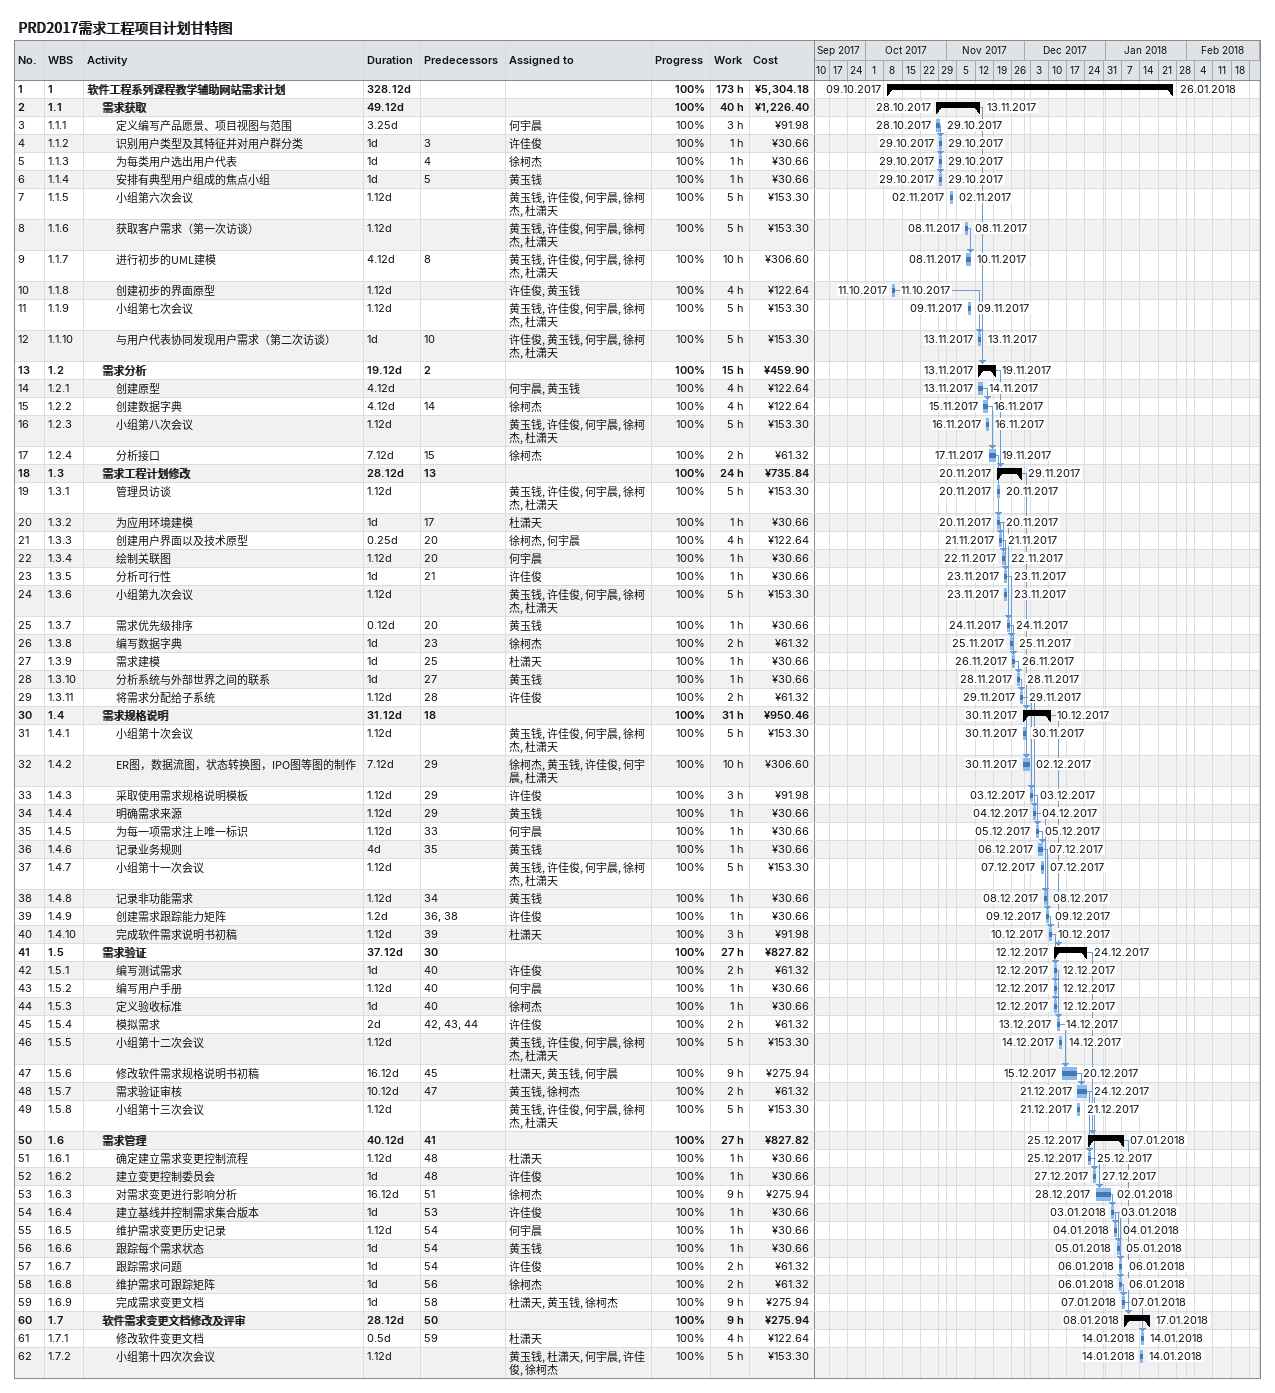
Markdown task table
PRD2017需求工程项目计划甘特图

| ID | WBS | Task | Duration | Start | Finish | Predecessors | Resources | % complete | Work (h) | Cost (¥) |
|---|---|---|---|---|---|---|---|---|---|---|
| 1 | 1 | **软件工程系列课程教学辅助网站需求计划** | 328.12d | 2017-10-09 | 2018-01-26 |  |  | 100 | 173 | 5304.18 |
| 2 | 1.1 | **需求获取** | 49.12d | 2017-10-28 | 2017-11-13 |  |  | 100 | 40 | 1226.40 |
| 3 | 1.1.1 | 定义编写产品愿景、项目视图与范围 | 3.25d | 2017-10-28 | 2017-10-29 |  | 何宇晨 | 100 | 3 | 91.98 |
| 4 | 1.1.2 | 识别用户类型及其特征并对用户群分类 | 1d | 2017-10-29 | 2017-10-29 | 3 | 许佳俊 | 100 | 1 | 30.66 |
| 5 | 1.1.3 | 为每类用户选出用户代表 | 1d | 2017-10-29 | 2017-10-29 | 4 | 徐柯杰 | 100 | 1 | 30.66 |
| 6 | 1.1.4 | 安排有典型用户组成的焦点小组 | 1d | 2017-10-29 | 2017-10-29 | 5 | 黄玉钱 | 100 | 1 | 30.66 |
| 7 | 1.1.5 | 小组第六次会议 | 1.12d | 2017-11-02 | 2017-11-02 |  | 黄玉钱, 许佳俊, 何宇晨, 徐柯杰, 杜潇天 | 100 | 5 | 153.30 |
| 8 | 1.1.6 | 获取客户需求（第一次访谈） | 1.12d | 2017-11-08 | 2017-11-08 |  | 黄玉钱, 许佳俊, 何宇晨, 徐柯杰, 杜潇天 | 100 | 5 | 153.30 |
| 9 | 1.1.7 | 进行初步的UML建模 | 4.12d | 2017-11-08 | 2017-11-10 | 8 | 黄玉钱, 许佳俊, 何宇晨, 徐柯杰, 杜潇天 | 100 | 10 | 306.60 |
| 10 | 1.1.8 | 创建初步的界面原型 | 1.12d | 2017-10-11 | 2017-10-11 |  | 许佳俊, 黄玉钱 | 100 | 4 | 122.64 |
| 11 | 1.1.9 | 小组第七次会议 | 1.12d | 2017-11-09 | 2017-11-09 |  | 黄玉钱, 许佳俊, 何宇晨, 徐柯杰, 杜潇天 | 100 | 5 | 153.30 |
| 12 | 1.1.10 | 与用户代表协同发现用户需求（第二次访谈） | 1d | 2017-11-13 | 2017-11-13 | 10 | 许佳俊, 黄玉钱, 何宇晨, 徐柯杰, 杜潇天 | 100 | 5 | 153.30 |
| 13 | 1.2 | **需求分析** | 19.12d | 2017-11-13 | 2017-11-19 | 2 |  | 100 | 15 | 459.90 |
| 14 | 1.2.1 | 创建原型 | 4.12d | 2017-11-13 | 2017-11-14 |  | 何宇晨, 黄玉钱 | 100 | 4 | 122.64 |
| 15 | 1.2.2 | 创建数据字典 | 4.12d | 2017-11-15 | 2017-11-16 | 14 | 徐柯杰 | 100 | 4 | 122.64 |
| 16 | 1.2.3 | 小组第八次会议 | 1.12d | 2017-11-16 | 2017-11-16 |  | 黄玉钱, 许佳俊, 何宇晨, 徐柯杰, 杜潇天 | 100 | 5 | 153.30 |
| 17 | 1.2.4 | 分析接口 | 7.12d | 2017-11-17 | 2017-11-19 | 15 | 徐柯杰 | 100 | 2 | 61.32 |
| 18 | 1.3 | **需求工程计划修改** | 28.12d | 2017-11-20 | 2017-11-29 | 13 |  | 100 | 24 | 735.84 |
| 19 | 1.3.1 | 管理员访谈 | 1.12d | 2017-11-20 | 2017-11-20 |  | 黄玉钱, 许佳俊, 何宇晨, 徐柯杰, 杜潇天 | 100 | 5 | 153.30 |
| 20 | 1.3.2 | 为应用环境建模 | 1d | 2017-11-20 | 2017-11-20 | 17 | 杜潇天 | 100 | 1 | 30.66 |
| 21 | 1.3.3 | 创建用户界面以及技术原型 | 0.25d | 2017-11-21 | 2017-11-21 | 20 | 徐柯杰, 何宇晨 | 100 | 4 | 122.64 |
| 22 | 1.3.4 | 绘制关联图 | 1.12d | 2017-11-22 | 2017-11-22 | 20 | 何宇晨 | 100 | 1 | 30.66 |
| 23 | 1.3.5 | 分析可行性 | 1d | 2017-11-23 | 2017-11-23 | 21 | 许佳俊 | 100 | 1 | 30.66 |
| 24 | 1.3.6 | 小组第九次会议 | 1.12d | 2017-11-23 | 2017-11-23 |  | 黄玉钱, 许佳俊, 何宇晨, 徐柯杰, 杜潇天 | 100 | 5 | 153.30 |
| 25 | 1.3.7 | 需求优先级排序 | 0.12d | 2017-11-24 | 2017-11-24 | 20 | 黄玉钱 | 100 | 1 | 30.66 |
| 26 | 1.3.8 | 编写数据字典 | 1d | 2017-11-25 | 2017-11-25 | 23 | 徐柯杰 | 100 | 2 | 61.32 |
| 27 | 1.3.9 | 需求建模 | 1d | 2017-11-26 | 2017-11-26 | 25 | 杜潇天 | 100 | 1 | 30.66 |
| 28 | 1.3.10 | 分析系统与外部世界之间的联系 | 1d | 2017-11-28 | 2017-11-28 | 27 | 黄玉钱 | 100 | 1 | 30.66 |
| 29 | 1.3.11 | 将需求分配给子系统 | 1.12d | 2017-11-29 | 2017-11-29 | 28 | 许佳俊 | 100 | 2 | 61.32 |
| 30 | 1.4 | **需求规格说明** | 31.12d | 2017-11-30 | 2017-12-10 | 18 |  | 100 | 31 | 950.46 |
| 31 | 1.4.1 | 小组第十次会议 | 1.12d | 2017-11-30 | 2017-11-30 |  | 黄玉钱, 许佳俊, 何宇晨, 徐柯杰, 杜潇天 | 100 | 5 | 153.30 |
| 32 | 1.4.2 | ER图，数据流图，状态转换图，IPO图等图的制作 | 7.12d | 2017-11-30 | 2017-12-02 | 29 | 徐柯杰, 黄玉钱, 许佳俊, 何宇晨, 杜潇天 | 100 | 10 | 306.60 |
| 33 | 1.4.3 | 采取使用需求规格说明模板 | 1.12d | 2017-12-03 | 2017-12-03 | 29 | 许佳俊 | 100 | 3 | 91.98 |
| 34 | 1.4.4 | 明确需求来源 | 1.12d | 2017-12-04 | 2017-12-04 | 29 | 黄玉钱 | 100 | 1 | 30.66 |
| 35 | 1.4.5 | 为每一项需求注上唯一标识 | 1.12d | 2017-12-05 | 2017-12-05 | 33 | 何宇晨 | 100 | 1 | 30.66 |
| 36 | 1.4.6 | 记录业务规则 | 4d | 2017-12-06 | 2017-12-07 | 35 | 黄玉钱 | 100 | 1 | 30.66 |
| 37 | 1.4.7 | 小组第十一次会议 | 1.12d | 2017-12-07 | 2017-12-07 |  | 黄玉钱, 许佳俊, 何宇晨, 徐柯杰, 杜潇天 | 100 | 5 | 153.30 |
| 38 | 1.4.8 | 记录非功能需求 | 1.12d | 2017-12-08 | 2017-12-08 | 34 | 黄玉钱 | 100 | 1 | 30.66 |
| 39 | 1.4.9 | 创建需求跟踪能力矩阵 | 1.2d | 2017-12-09 | 2017-12-09 | 36, 38 | 许佳俊 | 100 | 1 | 30.66 |
| 40 | 1.4.10 | 完成软件需求说明书初稿 | 1.12d | 2017-12-10 | 2017-12-10 | 39 | 杜潇天 | 100 | 3 | 91.98 |
| 41 | 1.5 | **需求验证** | 37.12d | 2017-12-12 | 2017-12-24 | 30 |  | 100 | 27 | 827.82 |
| 42 | 1.5.1 | 编写测试需求 | 1d | 2017-12-12 | 2017-12-12 | 40 | 许佳俊 | 100 | 2 | 61.32 |
| 43 | 1.5.2 | 编写用户手册 | 1.12d | 2017-12-12 | 2017-12-12 | 40 | 何宇晨 | 100 | 1 | 30.66 |
| 44 | 1.5.3 | 定义验收标准 | 1d | 2017-12-12 | 2017-12-12 | 40 | 徐柯杰 | 100 | 1 | 30.66 |
| 45 | 1.5.4 | 模拟需求 | 2d | 2017-12-13 | 2017-12-14 | 42, 43, 44 | 许佳俊 | 100 | 2 | 61.32 |
| 46 | 1.5.5 | 小组第十二次会议 | 1.12d | 2017-12-14 | 2017-12-14 |  | 黄玉钱, 许佳俊, 何宇晨, 徐柯杰, 杜潇天 | 100 | 5 | 153.30 |
| 47 | 1.5.6 | 修改软件需求规格说明书初稿 | 16.12d | 2017-12-15 | 2017-12-20 | 45 | 杜潇天, 黄玉钱, 何宇晨 | 100 | 9 | 275.94 |
| 48 | 1.5.7 | 需求验证审核 | 10.12d | 2017-12-21 | 2017-12-24 | 47 | 黄玉钱, 徐柯杰 | 100 | 2 | 61.32 |
| 49 | 1.5.8 | 小组第十三次会议 | 1.12d | 2017-12-21 | 2017-12-21 |  | 黄玉钱, 许佳俊, 何宇晨, 徐柯杰, 杜潇天 | 100 | 5 | 153.30 |
| 50 | 1.6 | **需求管理** | 40.12d | 2017-12-25 | 2018-01-07 | 41 |  | 100 | 27 | 827.82 |
| 51 | 1.6.1 | 确定建立需求变更控制流程 | 1.12d | 2017-12-25 | 2017-12-25 | 48 | 杜潇天 | 100 | 1 | 30.66 |
| 52 | 1.6.2 | 建立变更控制委员会 | 1d | 2017-12-27 | 2017-12-27 | 48 | 许佳俊 | 100 | 1 | 30.66 |
| 53 | 1.6.3 | 对需求变更进行影响分析 | 16.12d | 2017-12-28 | 2018-01-02 | 51 | 徐柯杰 | 100 | 9 | 275.94 |
| 54 | 1.6.4 | 建立基线并控制需求集合版本 | 1d | 2018-01-03 | 2018-01-03 | 53 | 许佳俊 | 100 | 1 | 30.66 |
| 55 | 1.6.5 | 维护需求变更历史记录 | 1.12d | 2018-01-04 | 2018-01-04 | 54 | 何宇晨 | 100 | 1 | 30.66 |
| 56 | 1.6.6 | 跟踪每个需求状态 | 1d | 2018-01-05 | 2018-01-05 | 54 | 黄玉钱 | 100 | 1 | 30.66 |
| 57 | 1.6.7 | 跟踪需求问题 | 1d | 2018-01-06 | 2018-01-06 | 54 | 许佳俊 | 100 | 2 | 61.32 |
| 58 | 1.6.8 | 维护需求可跟踪矩阵 | 1d | 2018-01-06 | 2018-01-06 | 56 | 徐柯杰 | 100 | 2 | 61.32 |
| 59 | 1.6.9 | 完成需求变更文档 | 1d | 2018-01-07 | 2018-01-07 | 58 | 杜潇天, 黄玉钱, 徐柯杰 | 100 | 9 | 275.94 |
| 60 | 1.7 | **软件需求变更文档修改及评审** | 28.12d | 2018-01-08 | 2018-01-17 | 50 |  | 100 | 9 | 275.94 |
| 61 | 1.7.1 | 修改软件变更文档 | 0.5d | 2018-01-14 | 2018-01-14 | 59 | 杜潇天 | 100 | 4 | 122.64 |
| 62 | 1.7.2 | 小组第十四次次会议 | 1.12d | 2018-01-14 | 2018-01-14 |  | 黄玉钱, 杜潇天, 何宇晨, 许佳俊, 徐柯杰 | 100 | 5 | 153.30 |
